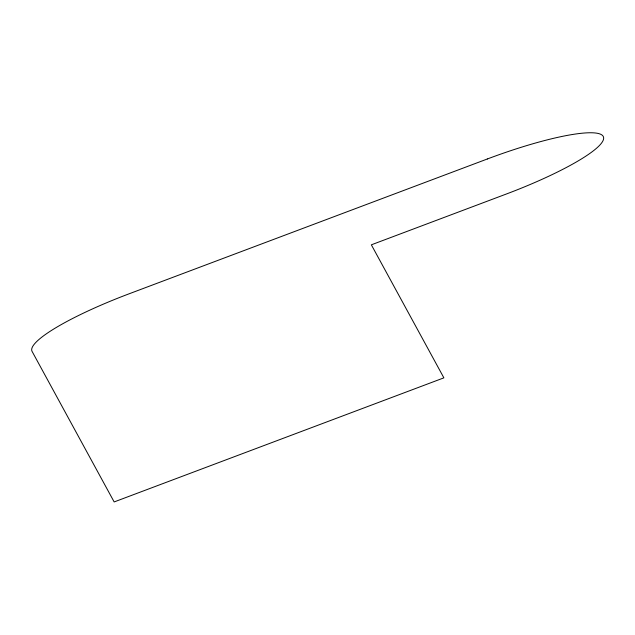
<?xml version="1.0" encoding="UTF-8"?>
<svg xmlns="http://www.w3.org/2000/svg" width="635" height="635" viewBox="0 0 635 635"><rect width="100%" height="100%" fill="white"/><g stroke="black" fill="none" stroke-linecap="round" stroke-linejoin="round"><path stroke-width="0.95" d="M487.347 158.98L128.905 293.878A113.681 19.741 -20.4 0 0 32.083 351.409L114.157 501.936L443.881 377.849L371.348 244.824L506.428 193.985A113.681 19.741 -20.4 0 0 603.25 136.454A113.681 19.741 -20.4 0 0 487.347 158.98"/></g></svg>
